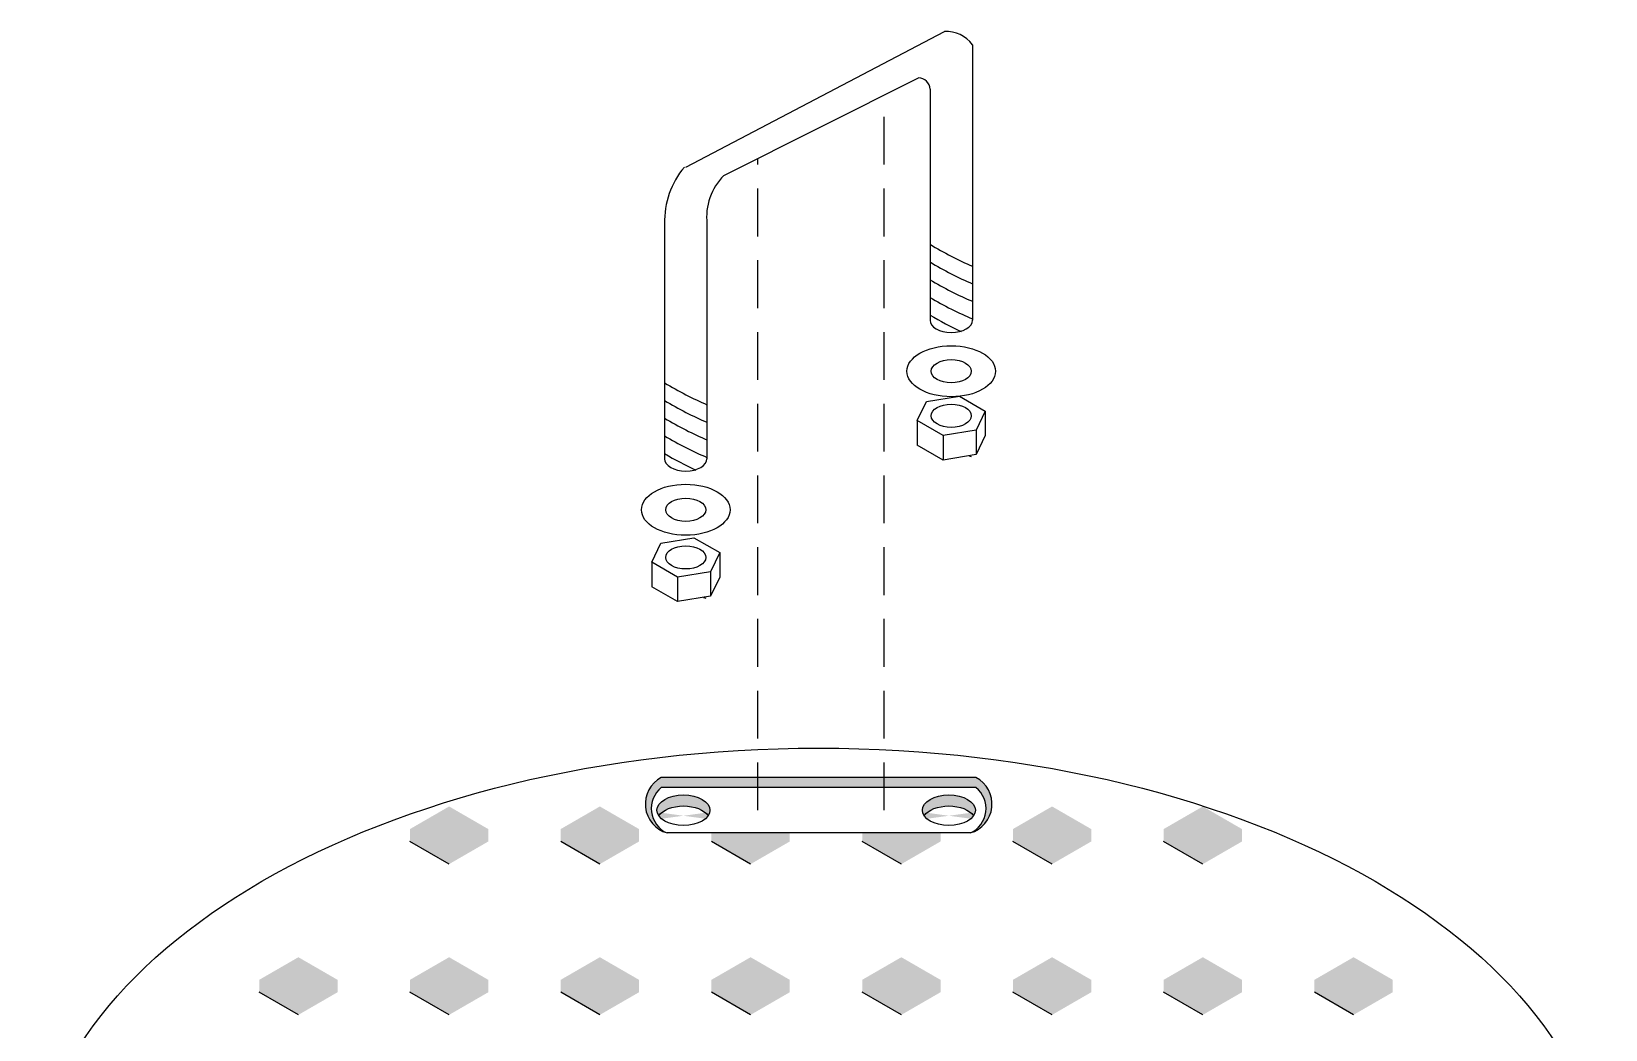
# Model space of a CAD drawing. Header units: centimetres. Extents: x 899 to 420531, y -3090 to 1299.
# Drawn here: x 10100.3 to 10264.9, y -2599.6 to -2495.2 of the extents above; entities that cross this region are included whole.
import ezdxf

# ---------------------------------------------------------------- set-up
doc = ezdxf.new("R2010")
doc.units = ezdxf.units.CM
doc.header["$LTSCALE"] = 10
doc.header["$MEASUREMENT"] = 0
doc.linetypes.add('DASHED', pattern=[0.75, 0.5, -0.25])
doc.layers.get('0').update_dxf_attribs({"linetype": 'CONTINUOUS'})
for name, color, linetype in [('HERRAJE', 13, 'CONTINUOUS'), ('PUNTEADA', 7, 'DASHED'), ('TAPA', 120, 'CONTINUOUS')]:
    doc.layers.add(name, color=color, linetype=linetype)

msp = doc.modelspace()

# ---------------------------------------------------------------- hatches: boundary and pattern name
at = {"layer": 'HERRAJE'}
h = msp.add_hatch(color=256, dxfattribs=at)
h.paths.add_polyline_path([(10189.41060733647, -2573.223540518881), (10176.21071161656, -2573.223540518881), (10176.21071161656, -2574.268430486809), (10189.41060733647, -2574.268430486809)])
edge = h.paths.add_edge_path(flags=17)
edge.add_ellipse((10196.1894769555, -2576.641833497215), major_axis=(2.769059356796542, -6.782239355899826e-16), ratio=0.5773502691897137, start_angle=338.8779914872865, end_angle=561.1220085127135)
edge.add_ellipse((10196.1894769555, -2577.794045420399), major_axis=(2.769059356796542, -6.782239355899826e-16), ratio=0.5773502691897137, start_angle=21.122008512408172, end_angle=158.8779914875918, ccw=False)
h.paths.add_polyline_path([(10199.02068231253, -2573.223540518881), (10189.41060733647, -2573.223540518881), (10189.41060733647, -2574.268430486809), (10199.02068231253, -2574.268430486809, -0.5593674326243231), (10198.4197825499, -2579.019337556404, 0.6744790471970564)])
h.paths.add_polyline_path([(10166.11372998776, -2574.268430486809), (10176.21071161656, -2574.268430486809), (10176.21071161656, -2573.223540518881), (10166.11372998776, -2573.223540518881, 0.6744790471974231), (10166.7146297504, -2579.019337556406, -0.5593674326245978)])
edge = h.paths.add_edge_path(flags=17)
edge.add_ellipse((10168.42562153381, -2576.641833497215), major_axis=(2.769059356796542, -6.782239355899826e-16), ratio=0.5773502691897137, start_angle=338.8779914872864, end_angle=561.1220085127137)
edge.add_ellipse((10168.42562153381, -2577.794045420399), major_axis=(2.769059356796542, -6.782239355899826e-16), ratio=0.5773502691897137, start_angle=21.122008512408172, end_angle=158.8779914875918, ccw=False)
at = {"layer": 'TAPA'}
for color, points in [(254, [(10143.92450968239, -2576.246046358174), (10139.82916217417, -2578.610496344463), (10143.92450968238, -2580.974946330753), (10148.01985719059, -2578.610496344463)]), (254, [(10159.68750959099, -2576.246046358174), (10155.59216208277, -2578.610496344463), (10159.68750959099, -2580.974946330753), (10163.78285709919, -2578.610496344463)]), (254, [(10206.97650931677, -2576.246046358174), (10202.88116180857, -2578.610496344463), (10206.97650931677, -2580.974946330753), (10211.07185682498, -2578.610496344463)]), (254, [(10222.73950922537, -2576.246046358174), (10218.64416171716, -2578.610496344463), (10222.73950922537, -2580.974946330753), (10226.83485673359, -2578.610496344463)]), (251, [(10148.01985719059, -2579.909330534249), (10148.01985719059, -2578.610496344463), (10143.92450968238, -2580.974946330753), (10139.82916217417, -2578.610496344463), (10139.82916217417, -2579.909330534249), (10143.92450968238, -2582.273780520539)]), (251, [(10163.78285709919, -2579.909330534249), (10163.78285709919, -2578.610496344463), (10159.68750959099, -2580.974946330753), (10155.59216208277, -2578.610496344463), (10155.59216208277, -2579.909330534249), (10159.68750959099, -2582.273780520539)]), (251, [(10172.06329574268, -2579.019337556405), (10171.35516199137, -2579.019337556405), (10171.35516199137, -2579.909330534249), (10175.45050949958, -2582.273780520539), (10179.54585700779, -2579.909330534249), (10179.54585700779, -2579.019337556405), (10178.83772325647, -2579.019337556405), (10175.45050949958, -2580.974946330753)]), (254, [(10178.83772325647, -2579.019337556405), (10172.06329574268, -2579.019337556405), (10175.45050949958, -2580.974946330753)]), (251, [(10195.30885691639, -2579.019337556404), (10194.60072316508, -2579.019337556404), (10191.21350940818, -2580.974946330753), (10187.82629565128, -2579.019337556404), (10187.11816189997, -2579.019337556405), (10187.11816189997, -2579.909330534249), (10191.21350940818, -2582.273780520539), (10195.30885691639, -2579.909330534249)]), (254, [(10194.60072316508, -2579.019337556404), (10187.82629565128, -2579.019337556405), (10191.21350940818, -2580.974946330753)]), (251, [(10211.07185682499, -2579.909330534249), (10211.07185682499, -2578.610496344463), (10206.97650931677, -2580.974946330753), (10202.88116180857, -2578.610496344463), (10202.88116180857, -2579.909330534249), (10206.97650931677, -2582.273780520539)]), (251, [(10226.83485673359, -2579.909330534249), (10226.83485673359, -2578.610496344463), (10222.73950922537, -2580.974946330753), (10218.64416171717, -2578.610496344463), (10218.64416171717, -2579.909330534249), (10222.73950922537, -2582.273780520539)]), (254, [(10128.16150977379, -2592.009046266771), (10124.06616226558, -2594.373496253061), (10128.16150977379, -2596.737946239351), (10132.25685728199, -2594.373496253061)]), (254, [(10143.92450968239, -2592.009046266771), (10139.82916217417, -2594.373496253061), (10143.92450968238, -2596.737946239351), (10148.01985719059, -2594.373496253061)]), (254, [(10159.68750959099, -2592.009046266771), (10155.59216208277, -2594.373496253061), (10159.68750959099, -2596.737946239351), (10163.78285709919, -2594.373496253061)]), (254, [(10175.45050949958, -2592.009046266771), (10171.35516199137, -2594.373496253061), (10175.45050949958, -2596.737946239351), (10179.54585700779, -2594.373496253061)]), (254, [(10191.21350940818, -2592.009046266771), (10187.11816189997, -2594.373496253061), (10191.21350940818, -2596.737946239351), (10195.30885691639, -2594.373496253061)]), (254, [(10206.97650931677, -2592.009046266771), (10202.88116180857, -2594.373496253061), (10206.97650931677, -2596.737946239351), (10211.07185682498, -2594.373496253061)]), (254, [(10222.73950922537, -2592.009046266771), (10218.64416171716, -2594.373496253061), (10222.73950922537, -2596.737946239351), (10226.83485673359, -2594.373496253061)]), (254, [(10238.50250913397, -2592.009046266771), (10234.40716162576, -2594.373496253061), (10238.50250913397, -2596.737946239351), (10242.59785664218, -2594.373496253061)]), (251, [(10132.25685728199, -2595.672330442847), (10132.25685728199, -2594.373496253061), (10128.16150977379, -2596.73794623935), (10124.06616226558, -2594.373496253061), (10124.06616226558, -2595.672330442847), (10128.16150977379, -2598.036780429136)]), (251, [(10148.01985719059, -2595.672330442847), (10148.01985719059, -2594.373496253061), (10143.92450968238, -2596.73794623935), (10139.82916217417, -2594.373496253061), (10139.82916217417, -2595.672330442847), (10143.92450968238, -2598.036780429136)]), (251, [(10163.78285709919, -2595.672330442847), (10163.78285709919, -2594.373496253061), (10159.68750959099, -2596.73794623935), (10155.59216208277, -2594.373496253061), (10155.59216208277, -2595.672330442847), (10159.68750959099, -2598.036780429136)]), (251, [(10179.54585700779, -2595.672330442847), (10179.54585700779, -2594.373496253061), (10175.45050949958, -2596.73794623935), (10171.35516199137, -2594.373496253061), (10171.35516199137, -2595.672330442847), (10175.45050949958, -2598.036780429136)]), (251, [(10195.30885691639, -2595.672330442847), (10195.30885691639, -2594.373496253061), (10191.21350940818, -2596.73794623935), (10187.11816189997, -2594.373496253061), (10187.11816189997, -2595.672330442847), (10191.21350940818, -2598.036780429136)]), (251, [(10211.07185682499, -2595.672330442847), (10211.07185682499, -2594.373496253061), (10206.97650931677, -2596.73794623935), (10202.88116180857, -2594.373496253061), (10202.88116180857, -2595.672330442847), (10206.97650931677, -2598.036780429136)]), (251, [(10226.83485673359, -2595.672330442847), (10226.83485673359, -2594.373496253061), (10222.73950922537, -2596.73794623935), (10218.64416171717, -2594.373496253061), (10218.64416171717, -2595.672330442847), (10222.73950922537, -2598.036780429136)]), (251, [(10242.59785664218, -2595.672330442847), (10242.59785664218, -2594.373496253061), (10238.50250913397, -2596.73794623935), (10234.40716162576, -2594.373496253061), (10234.40716162576, -2595.672330442847), (10238.50250913397, -2598.036780429136)])]:
    msp.add_hatch(color=color, dxfattribs=at).paths.add_polyline_path(points)

# ---------------------------------------------------------------- linework, layer by layer
at = {"color": 251}
for p, q in [((10168.66907486018, -2509.386936653803), (10195.73162829463, -2495.221004193699)), ((10198.65064188912, -2496.606763320804), (10198.65064188912, -2525.407757983963)), ((10172.66067851878, -2510.274711598314), (10193.02083904646, -2500.063205279906)), ((10194.21521867461, -2501.250748654906), (10194.21521867461, -2525.407757983963)), ((10166.45136325292, -2515.325698806925), (10166.45136325292, -2539.89378954243)), ((10170.88678646743, -2515.32569880692), (10170.88678646743, -2539.89378954243)), ((10171.11760944901, -2573.223540518881), (10171.11170866495, -2573.22013369961))]:
    msp.add_line(p, q, dxfattribs=at)
for p, q in [((10192.86904296096, -2535.895475217697), (10193.84018023826, -2533.900750877641)), ((10193.84018023826, -2533.900750877641), (10197.29514414233, -2533.340064509177)), ((10197.29514414233, -2533.340064509177), (10199.99681760276, -2534.899876408822)), ((10195.5707164214, -2537.455287117343), (10192.86904296096, -2535.895475217697)), ((10192.86904296096, -2535.895475217697), (10192.86904296096, -2538.461632250185)), ((10199.99681760276, -2534.899876408822), (10199.02568032547, -2536.894600748877)), ((10199.99681760276, -2534.899876408822), (10199.99681760276, -2537.466033441309)), ((10199.02568032547, -2536.894600748877), (10195.5707164214, -2537.455287117343)), ((10195.5707164214, -2537.455287117343), (10195.5707164214, -2540.02144414983)), ((10199.02568032547, -2536.894600748877), (10199.02568032547, -2539.460757781365)), ((10199.99681760276, -2537.466033441309), (10199.02568032547, -2539.460757781365)), ((10195.5707164214, -2540.02144414983), (10192.86904296096, -2538.461632250185)), ((10199.02568032547, -2539.460757781365), (10195.5707164214, -2540.02144414983)), ((10165.10518753933, -2550.704460035503), (10166.07632481663, -2548.709735695448)), ((10166.07632481663, -2548.709735695448), (10169.5312887207, -2548.149049326983)), ((10169.5312887207, -2548.149049326983), (10172.23296218113, -2549.708861226629)), ((10167.80686099976, -2552.264271935149), (10165.10518753933, -2550.704460035503)), ((10165.10518753933, -2550.704460035503), (10165.10518753933, -2553.270617067991)), ((10172.23296218113, -2549.708861226629), (10171.26182490384, -2551.703585566683)), ((10172.23296218113, -2549.708861226629), (10172.23296218113, -2552.275018259116)), ((10171.26182490384, -2551.703585566683), (10167.80686099976, -2552.264271935149)), ((10167.80686099976, -2552.264271935149), (10167.80686099976, -2554.830428967637)), ((10171.26182490384, -2551.703585566683), (10171.26182490384, -2554.269742599171)), ((10172.23296218113, -2552.275018259116), (10171.26182490384, -2554.269742599171)), ((10167.80686099976, -2554.830428967637), (10165.10518753933, -2553.270617067991)), ((10171.26182490384, -2554.269742599171), (10167.80686099976, -2554.830428967637))]:
    msp.add_line(p, q)
for centre, radius, start, end in [((10195.90087572827, -2498.631733164924), 3.41492559347225, 36.3684991121838, 92.84080505695363), ((10192.97039560461, -2501.308338411271), 1.246154507133751, 2.648809294625864, 87.68007402953529), ((10175.36244676269, -2515.102550303894), 8.913877078605669, 140.1183424565691, 181.4344827866709), ((10177.00535912849, -2514.637537296497), 6.15715012591343, 134.8806046820295, 186.4171415182967)]:
    msp.add_arc(centre, radius, start, end, dxfattribs=at)
for centre, radius, start, end in [((10167.58514342868, -2576.000035247886), 3.142289053271461, 117.9215151922757, 253.916873119964), ((10167.87314334381, -2576.459352774665), 2.809924523695165, 128.7660981003402, 245.6510099800012), ((10197.54926887161, -2576.000035247885), 3.142289053271461, 286.083126880036, 62.07848480772431), ((10197.26126895648, -2576.459352774664), 2.809924523695165, 294.3489900199987, 51.23390189965978)]:
    msp.add_arc(centre, radius, start, end)
for centre, major_axis, ratio, start_param, end_param in [((10196.51634778157, -2516.906923895497), (-6.906665519473211, 3.748057309127604), 0.207527402567374, 1.345493026317332, 1.99506462490855), ((10196.43293028179, -2518.707785659308), (-6.906665519473211, 3.748057309127604), 0.207527402567374, 1.358184407616719, 2.007702003549829), ((10196.349512782, -2520.508647423117), (-6.906665519473211, 3.748057309127604), 0.207527402567374, 1.370821786257915, 2.020393384849323), ((10196.26609528221, -2522.309509186926), (-6.906665519473211, 3.748057309127604), 0.207527402567374, 1.383407839174052, 2.033141538491334), ((10196.18267778243, -2524.110370950736), (-6.906665519473211, 3.748057309127604), 0.207527402567374, 1.39594515701991, 1.870530991963669), ((10168.75249235988, -2531.392955453963), (-6.906665519473211, 3.748057309127604), 0.207527402567374, 1.345493026317332, 1.99506462490855), ((10168.6690748601, -2533.193817217774), (-6.906665519473211, 3.748057309127604), 0.207527402567374, 1.358184407616719, 2.007702003549829), ((10168.58565736032, -2534.994678981583), (-6.906665519473211, 3.748057309127604), 0.207527402567374, 1.370821786257915, 2.020393384849323), ((10168.50223986053, -2536.795540745393), (-6.906665519473211, 3.748057309127604), 0.207527402567374, 1.383407839174052, 2.033141538491334), ((10168.41882236074, -2538.596402509203), (-6.906665519473211, 3.748057309127604), 0.207527402567374, 1.39594515701991, 1.870530991963669), ((10196.54239072508, -2537.562219891983), (-4.531463247326375, 2.459100400518621), 0.2075274025673741, 2.078102750689478, 2.133505278061679), ((10168.77853530345, -2552.37120470979), (-4.531463247326375, 2.459100400518621), 0.2075274025673741, 2.078102750689478, 2.133505278061679)]:
    msp.add_ellipse(centre, major_axis=major_axis, ratio=ratio, start_param=start_param, end_param=end_param)
for centre in [(10196.43293028187, -2525.407757983963), (10168.66907486018, -2539.89378954243)]:
    msp.add_ellipse(centre, major_axis=(-2.217711607256011, 0), ratio=0.5773502691895378, start_param=0, end_param=3.141592653589793, dxfattribs=at)
for centre, major_axis, ratio in [((10196.43293028192, -2530.739504720381), (-4.627620147888673, 0), 0.5773502691896415), ((10196.43293028192, -2530.739504720381), (-2.095258443149763, 0), 0.5773502691896103), ((10196.43293028187, -2535.39767581326), (-2.095258443149763, 0), 0.5773502691896103), ((10196.43293028187, -2535.39767581326), (-2.095258443149763, 0), 0.5773502691896103), ((10196.43293028187, -2535.39767581326), (-2.095258443149763, 0), 0.5773502691896103), ((10168.66907486023, -2545.225536278847), (-4.627620147888673, 0), 0.5773502691896415), ((10168.66907486023, -2545.225536278847), (-2.095258443149763, 0), 0.5773502691896103), ((10168.66907486023, -2550.206660631066), (-2.095258443149763, 0), 0.5773502691896103), ((10168.66907486023, -2550.206660631066), (-2.095258443149763, 0), 0.5773502691896103), ((10168.66907486023, -2550.206660631066), (-2.095258443149763, 0), 0.5773502691896103), ((10168.42562153381, -2576.641833497215), (2.769059356796541, -6.782239355899825e-16), 0.5773502691897137), ((10196.1894769555, -2576.641833497215), (2.769059356796541, -6.782239355899825e-16), 0.5773502691897137)]:
    msp.add_ellipse(centre, major_axis=major_axis, ratio=ratio)
at = {"extrusion": (0, 0, -1)}
for centre in [(10168.42562153381, -2577.794045420398), (10196.1894769555, -2577.794045420398)]:
    msp.add_ellipse(centre, major_axis=(2.769059356796541, -6.782239355899825e-16), ratio=0.5773502691897137, start_param=3.510241246765586, end_param=5.914536714003793, dxfattribs=at)
at = {"layer": 'HERRAJE'}
for p, q in [((10199.02068231253, -2573.223540518881), (10166.11372998776, -2573.223540518881)), ((10199.02068231253, -2574.268430486809), (10166.11372998776, -2574.268430486809)), ((10198.4197825499, -2579.019337556404), (10166.7146297504, -2579.019337556405))]:
    msp.add_line(p, q, dxfattribs=at)
at = {"layer": 'PUNTEADA'}
for p, q in [((10189.41060733647, -2576.641833497215), (10189.41060733647, -2501.873893553576)), ((10176.21071161656, -2576.641833497215), (10176.21071161656, -2508.494215547747))]:
    msp.add_line(p, q, dxfattribs=at)
at = {"layer": 'TAPA', "color": 251}
for p, q in [((10143.92450968238, -2582.27378052054), (10139.82916217417, -2579.909330534249)), ((10159.68750959099, -2582.27378052054), (10155.59216208277, -2579.909330534249)), ((10175.45050949958, -2582.27378052054), (10171.35516199137, -2579.909330534249)), ((10191.21350940818, -2582.27378052054), (10187.11816189997, -2579.909330534249)), ((10206.97650931677, -2582.27378052054), (10202.88116180857, -2579.909330534249)), ((10222.73950922537, -2582.27378052054), (10218.64416171717, -2579.909330534249)), ((10128.16150977379, -2598.036780429137), (10124.06616226558, -2595.672330442848)), ((10143.92450968238, -2598.036780429137), (10139.82916217417, -2595.672330442848)), ((10159.68750959099, -2598.036780429137), (10155.59216208277, -2595.672330442848)), ((10175.45050949958, -2598.036780429137), (10171.35516199137, -2595.672330442848)), ((10191.21350940818, -2598.036780429137), (10187.11816189997, -2595.672330442848)), ((10206.97650931677, -2598.036780429137), (10202.88116180857, -2595.672330442848)), ((10222.73950922537, -2598.036780429137), (10218.64416171717, -2595.672330442848)), ((10238.50250913397, -2598.036780429137), (10234.40716162576, -2595.672330442848))]:
    msp.add_line(p, q, dxfattribs=at)
at = {"layer": 'TAPA'}
msp.add_ellipse((10182.55100257108, -2617.66388218608), major_axis=(-82.30000000000005, 0), ratio=0.5773502691896243, dxfattribs=at)

doc.saveas('drawing.dxf')
